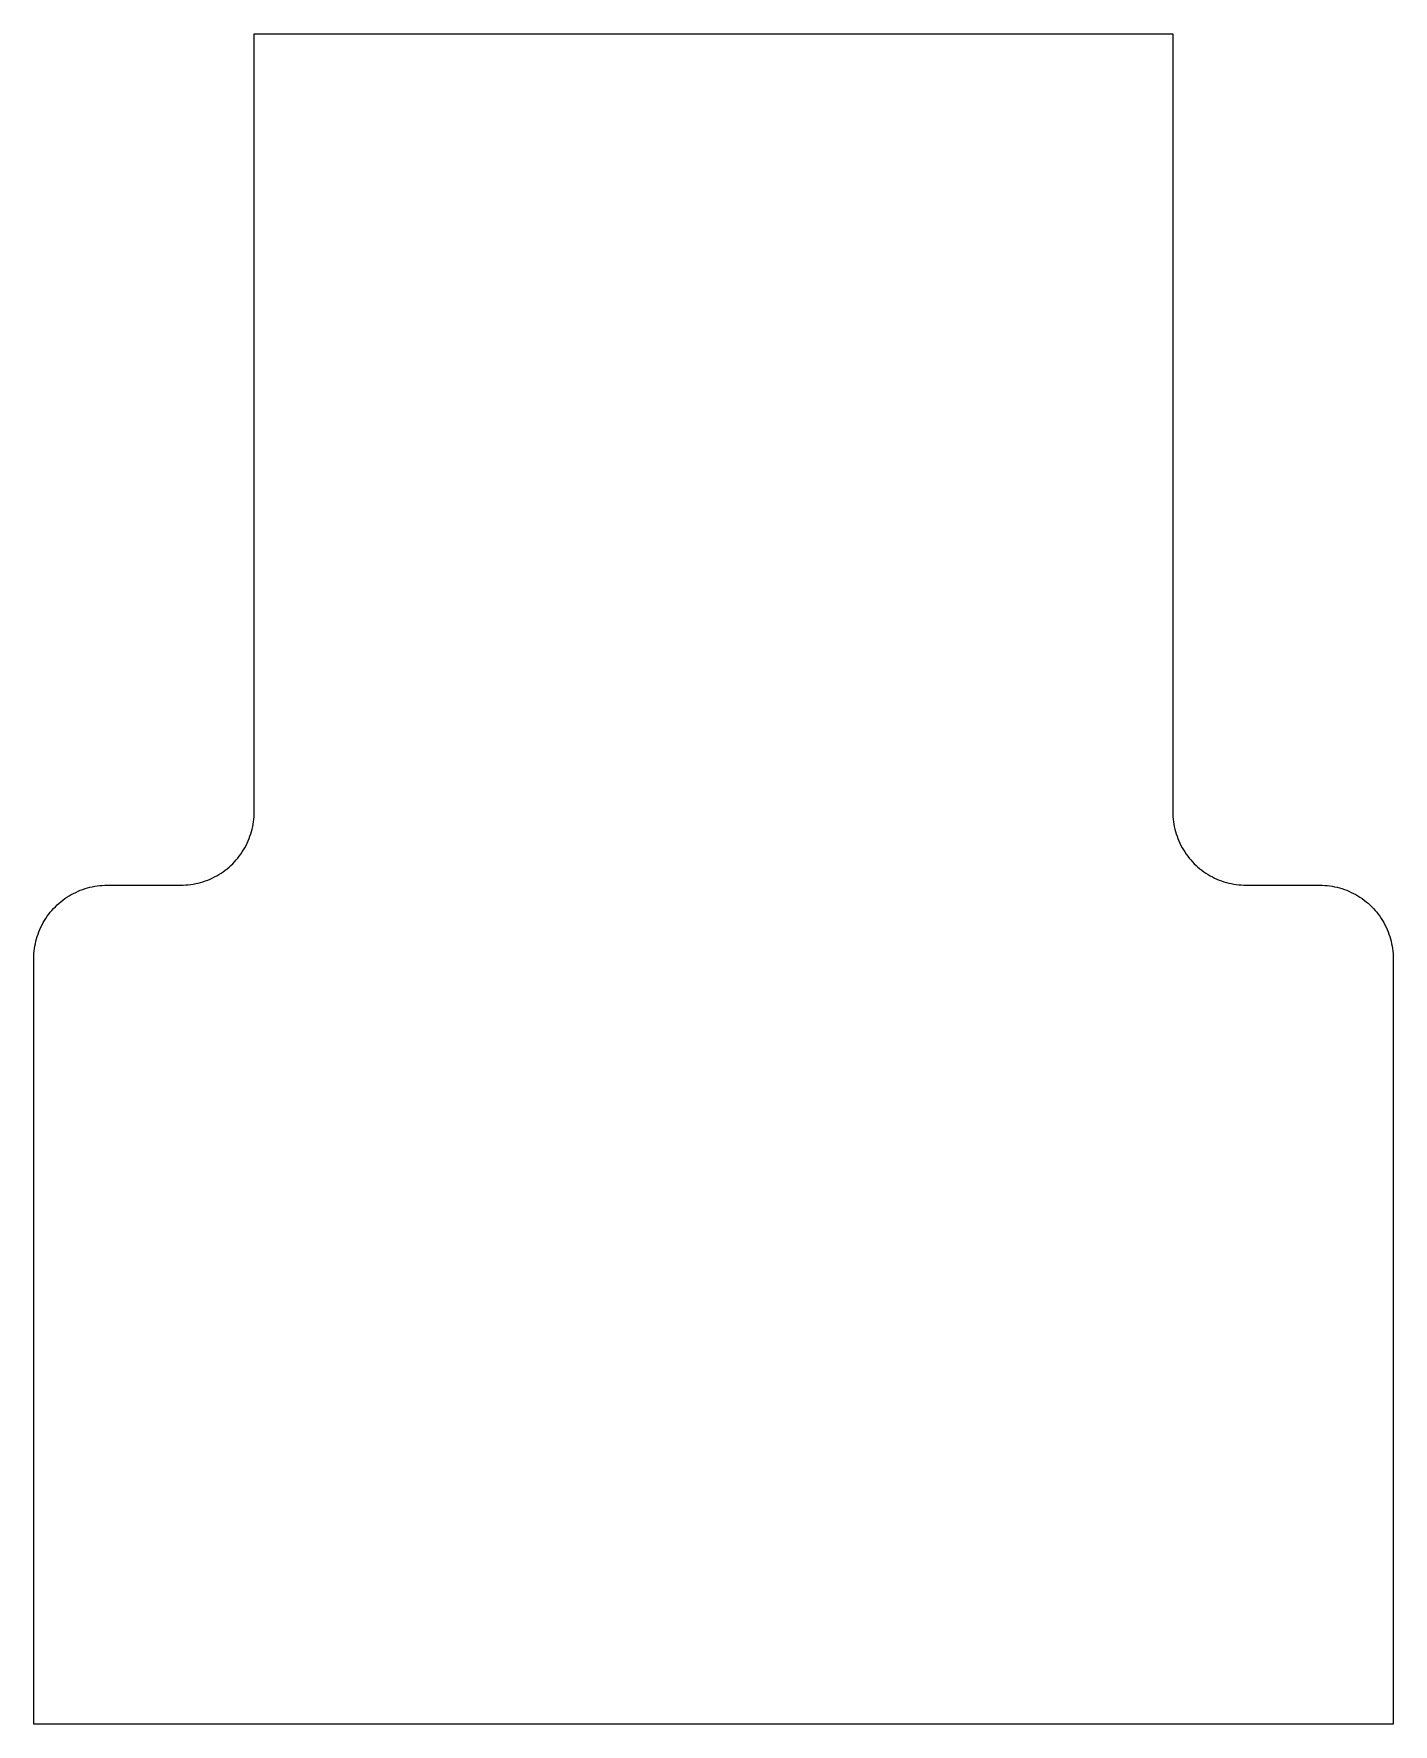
# Model space of a CAD drawing. Header units: millimetres. Extents: x 402 to 420.5, y 100.8 to 123.7.
import ezdxf

# ---------------------------------------------------------------- set-up
doc = ezdxf.new("R2010")
doc.units = ezdxf.units.MM
doc.layers.add('Default', color=178, linetype='Continuous', true_color=0x000000)

msp = doc.modelspace()

# ---------------------------------------------------------------- linework, layer by layer
at = {"layer": 'Default'}
for p, q in [((404.964, 113.166), (404.964, 123.75)), ((404.964, 123.75), (417.464, 123.75)), ((417.464, 123.75), (417.464, 113.166)), ((404.963, 113.132), (404.964, 113.166)), ((417.464, 113.166), (417.465, 113.132)), ((404.927, 112.897), (404.935, 112.93)), ((404.935, 112.93), (404.943, 112.963)), ((404.943, 112.963), (404.949, 112.997)), ((404.949, 112.997), (404.955, 113.03)), ((404.955, 113.03), (404.959, 113.064)), ((404.959, 113.064), (404.962, 113.098)), ((404.962, 113.098), (404.963, 113.132)), ((417.465, 113.132), (417.466, 113.098)), ((417.466, 113.098), (417.469, 113.064)), ((417.469, 113.064), (417.473, 113.03)), ((417.473, 113.03), (417.478, 112.997)), ((417.478, 112.997), (417.485, 112.963)), ((417.485, 112.963), (417.492, 112.93)), ((417.492, 112.93), (417.501, 112.897)), ((404.836, 112.676), (404.852, 112.706)), ((404.852, 112.706), (404.867, 112.737)), ((404.867, 112.737), (404.881, 112.768)), ((404.881, 112.768), (404.894, 112.8)), ((404.894, 112.8), (404.906, 112.832)), ((404.906, 112.832), (404.917, 112.864)), ((404.917, 112.864), (404.927, 112.897)), ((417.501, 112.897), (417.511, 112.864)), ((417.511, 112.864), (417.522, 112.832)), ((417.522, 112.832), (417.534, 112.8)), ((417.534, 112.8), (417.547, 112.768)), ((417.547, 112.768), (417.561, 112.737)), ((417.561, 112.737), (417.576, 112.706)), ((417.576, 112.706), (417.592, 112.676)), ((404.671, 112.459), (404.695, 112.484)), ((404.695, 112.484), (404.718, 112.509)), ((404.718, 112.509), (404.74, 112.535)), ((404.74, 112.535), (404.761, 112.562)), ((404.761, 112.562), (404.781, 112.59)), ((404.781, 112.59), (404.8, 112.618)), ((404.8, 112.618), (404.818, 112.647)), ((404.818, 112.647), (404.836, 112.676)), ((417.592, 112.676), (417.61, 112.647)), ((417.61, 112.647), (417.628, 112.618)), ((417.628, 112.618), (417.647, 112.59)), ((417.647, 112.59), (417.667, 112.562)), ((417.667, 112.562), (417.688, 112.535)), ((417.688, 112.535), (417.71, 112.509)), ((417.71, 112.509), (417.733, 112.484)), ((417.733, 112.484), (417.757, 112.459)), ((404.299, 112.224), (404.331, 112.236)), ((404.331, 112.236), (404.362, 112.249)), ((404.362, 112.249), (404.393, 112.263)), ((404.393, 112.263), (404.424, 112.279)), ((404.424, 112.279), (404.454, 112.295)), ((404.454, 112.295), (404.484, 112.312)), ((404.484, 112.312), (404.512, 112.33)), ((404.512, 112.33), (404.541, 112.349)), ((404.541, 112.349), (404.568, 112.37)), ((404.568, 112.37), (404.595, 112.391)), ((404.595, 112.391), (404.621, 112.413)), ((404.621, 112.413), (404.646, 112.436)), ((404.646, 112.436), (404.671, 112.459)), ((417.757, 112.459), (417.781, 112.436)), ((417.781, 112.436), (417.807, 112.413)), ((417.807, 112.413), (417.833, 112.391)), ((417.833, 112.391), (417.86, 112.37)), ((417.86, 112.37), (417.887, 112.349)), ((417.887, 112.349), (417.915, 112.33)), ((417.915, 112.33), (417.944, 112.312)), ((417.944, 112.312), (417.974, 112.295)), ((417.974, 112.295), (418.004, 112.279)), ((418.004, 112.279), (418.034, 112.263)), ((418.034, 112.263), (418.066, 112.249)), ((418.066, 112.249), (418.097, 112.236)), ((418.097, 112.236), (418.129, 112.224)), ((402.415, 112.003), (402.444, 112.021)), ((402.444, 112.021), (402.474, 112.038)), ((402.474, 112.038), (402.504, 112.054)), ((402.504, 112.054), (402.534, 112.069)), ((402.534, 112.069), (402.566, 112.084)), ((402.566, 112.084), (402.597, 112.097)), ((402.597, 112.097), (402.629, 112.109)), ((402.629, 112.109), (402.661, 112.12)), ((402.661, 112.12), (402.694, 112.129)), ((402.694, 112.129), (402.727, 112.138)), ((402.727, 112.138), (402.76, 112.146)), ((402.76, 112.146), (402.794, 112.152)), ((402.794, 112.152), (402.828, 112.157)), ((402.828, 112.157), (402.862, 112.161)), ((402.862, 112.161), (402.896, 112.164)), ((402.896, 112.164), (402.93, 112.166)), ((402.93, 112.166), (402.964, 112.166)), ((402.964, 112.166), (403.964, 112.166)), ((403.964, 112.166), (403.998, 112.167)), ((403.998, 112.167), (404.032, 112.169)), ((404.032, 112.169), (404.066, 112.172)), ((404.066, 112.172), (404.1, 112.176)), ((404.1, 112.176), (404.134, 112.181)), ((404.134, 112.181), (404.167, 112.187)), ((404.167, 112.187), (404.201, 112.195)), ((404.201, 112.195), (404.234, 112.204)), ((404.234, 112.204), (404.266, 112.213)), ((404.266, 112.213), (404.299, 112.224)), ((418.129, 112.224), (418.161, 112.213)), ((418.161, 112.213), (418.194, 112.204)), ((418.194, 112.204), (418.227, 112.195)), ((418.227, 112.195), (418.26, 112.187)), ((418.26, 112.187), (418.294, 112.181)), ((418.294, 112.181), (418.328, 112.176)), ((418.328, 112.176), (418.362, 112.172)), ((418.362, 112.172), (418.396, 112.169)), ((418.396, 112.169), (418.43, 112.167)), ((418.43, 112.167), (418.464, 112.166)), ((418.464, 112.166), (419.464, 112.166)), ((419.464, 112.166), (419.498, 112.166)), ((419.498, 112.166), (419.532, 112.164)), ((419.532, 112.164), (419.566, 112.161)), ((419.566, 112.161), (419.6, 112.157)), ((419.6, 112.157), (419.634, 112.152)), ((419.634, 112.152), (419.667, 112.146)), ((419.667, 112.146), (419.701, 112.138)), ((419.701, 112.138), (419.734, 112.129)), ((419.734, 112.129), (419.766, 112.12)), ((419.766, 112.12), (419.799, 112.109)), ((419.799, 112.109), (419.831, 112.097)), ((419.831, 112.097), (419.862, 112.084)), ((419.862, 112.084), (419.893, 112.069)), ((419.893, 112.069), (419.924, 112.054)), ((419.924, 112.054), (419.954, 112.038)), ((419.954, 112.038), (419.984, 112.021)), ((419.984, 112.021), (420.012, 112.003)), ((402.167, 111.771), (402.188, 111.798)), ((402.188, 111.798), (402.21, 111.824)), ((402.21, 111.824), (402.233, 111.849)), ((402.233, 111.849), (402.257, 111.874)), ((402.257, 111.874), (402.281, 111.897)), ((402.281, 111.897), (402.307, 111.92)), ((402.307, 111.92), (402.333, 111.942)), ((402.333, 111.942), (402.36, 111.963)), ((402.36, 111.963), (402.387, 111.983)), ((402.387, 111.983), (402.415, 112.003)), ((420.012, 112.003), (420.041, 111.983)), ((420.041, 111.983), (420.068, 111.963)), ((420.068, 111.963), (420.095, 111.942)), ((420.095, 111.942), (420.121, 111.92)), ((420.121, 111.92), (420.146, 111.897)), ((420.146, 111.897), (420.171, 111.874)), ((420.171, 111.874), (420.195, 111.849)), ((420.195, 111.849), (420.218, 111.824)), ((420.218, 111.824), (420.24, 111.798)), ((420.24, 111.798), (420.261, 111.771)), ((402.034, 111.533), (402.047, 111.565)), ((402.047, 111.565), (402.061, 111.596)), ((402.061, 111.596), (402.076, 111.626)), ((402.076, 111.626), (402.092, 111.657)), ((402.092, 111.657), (402.11, 111.686)), ((402.11, 111.686), (402.128, 111.715)), ((402.128, 111.715), (402.147, 111.743)), ((402.147, 111.743), (402.167, 111.771)), ((420.261, 111.771), (420.281, 111.743)), ((420.281, 111.743), (420.3, 111.715)), ((420.3, 111.715), (420.318, 111.686)), ((420.318, 111.686), (420.336, 111.657)), ((420.336, 111.657), (420.352, 111.626)), ((420.352, 111.626), (420.367, 111.596)), ((420.367, 111.596), (420.381, 111.565)), ((420.381, 111.565), (420.394, 111.533)), ((401.973, 111.303), (401.978, 111.336)), ((401.978, 111.336), (401.985, 111.37)), ((401.985, 111.37), (401.992, 111.403)), ((401.992, 111.403), (402.001, 111.436)), ((402.001, 111.436), (402.011, 111.469)), ((402.011, 111.469), (402.022, 111.501)), ((402.022, 111.501), (402.034, 111.533)), ((420.394, 111.533), (420.406, 111.501)), ((420.406, 111.501), (420.417, 111.469)), ((420.417, 111.469), (420.427, 111.436)), ((420.427, 111.436), (420.435, 111.403)), ((420.435, 111.403), (420.443, 111.37)), ((420.443, 111.37), (420.449, 111.336)), ((420.449, 111.336), (420.455, 111.303)), ((401.964, 111.166), (401.965, 111.201)), ((401.964, 100.751), (401.964, 111.166)), ((401.965, 111.201), (401.966, 111.235)), ((401.966, 111.235), (401.969, 111.269)), ((401.969, 111.269), (401.973, 111.303)), ((420.455, 111.303), (420.459, 111.269)), ((420.459, 111.269), (420.462, 111.235)), ((420.462, 111.235), (420.463, 111.201)), ((420.463, 111.201), (420.464, 111.166)), ((420.464, 111.166), (420.464, 100.751)), ((420.464, 100.751), (401.964, 100.751))]:
    msp.add_line(p, q, dxfattribs=at)

doc.saveas('drawing.dxf')
